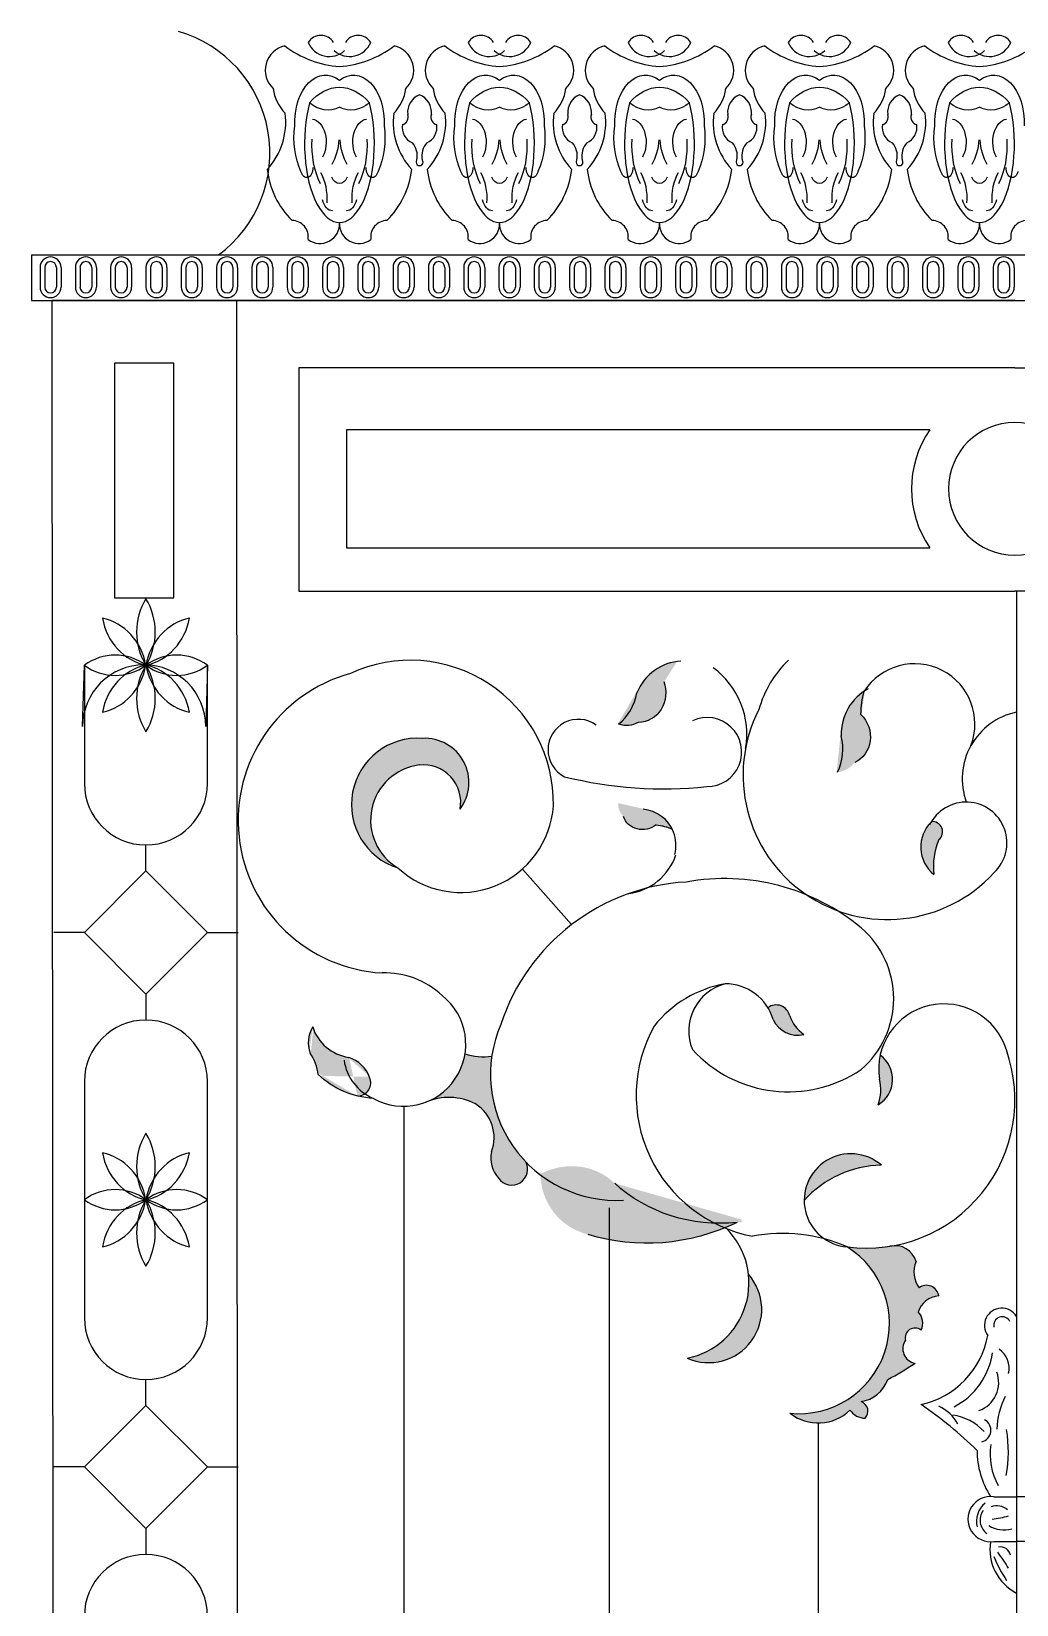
# Model space of a CAD drawing. Extents: x 12262 to 40734, y 30451 to 49613.
# Drawn here: x 15963 to 16341, y 33791 to 34394 of the extents above; entities that cross this region are included whole.
import ezdxf

# ---------------------------------------------------------------- set-up
doc = ezdxf.new("R2010")
doc.units = 0
doc.header["$LTSCALE"] = 0.85
doc.header["$MEASUREMENT"] = 0
doc.layers.get('0').update_dxf_attribs({"linetype": 'CONTINUOUS'})

# ---------------------------------------------------------------- blocks, each defined once
blk = doc.blocks.new('A$C3F570633')
h = blk.add_hatch(color=256)
edge = h.paths.add_edge_path()
edge.add_ellipse((219.18, 2300.04), major_axis=(3.94, -9.88), ratio=0.92634, start_angle=-37.75061, end_angle=6.87371)
edge.add_ellipse((223.41, 2302.64), major_axis=(4.48, -11.24), ratio=0.92634, start_angle=-19.37109, end_angle=88.2081)
edge.add_ellipse((262.53, 2290.93), major_axis=(12.43, -31.21), ratio=0.92634, start_angle=205.72959, end_angle=221.97048, ccw=False)
edge.add_ellipse((242.88, 2292.05), major_axis=(8.31, -20.85), ratio=0.92634, start_angle=167.96571, end_angle=222.95137)
edge.add_ellipse((204.25, 2306.81), major_axis=(7.78, -19.53), ratio=0.92634, start_angle=375.87348, end_angle=416.58752, ccw=False)
h = blk.add_hatch(color=256)
edge = h.paths.add_edge_path()
edge.add_ellipse((298.79, 2281.85), major_axis=(7.66, -7.38), ratio=0.92634, start_angle=-37.75061, end_angle=6.87371)
edge.add_ellipse((301.58, 2285.96), major_axis=(8.71, -8.39), ratio=0.92634, start_angle=-19.37109, end_angle=88.2081)
edge.add_ellipse((342.05, 2291.41), major_axis=(24.19, -23.32), ratio=0.92634, start_angle=205.72959, end_angle=221.97048, ccw=False)
edge.add_ellipse((323.68, 2284.33), major_axis=(16.16, -15.58), ratio=0.92634, start_angle=167.96571, end_angle=222.95137)
edge.add_ellipse((282.4, 2281.87), major_axis=(15.13, -14.59), ratio=0.92634, start_angle=375.87348, end_angle=416.58752, ccw=False)
for points in [[(140.2, 2274.4, -0.501542), (155.88, 2257.47, 0.634412), (141.47, 2284.61, 0.889055), (132.04, 2234.91, -0.714869)], [(339.51, 2245.81, 0.752033), (336.63, 2252.65, 0.444622), (337.56, 2232.35, -0.128168)], [(273.91, 2181.36, -0.065624), (275.99, 2176.76, 0.358937), (287.74, 2171.09, -0.162336), (282.3, 2178.21, 0.538744)], [(143.8, 2145.52, -0.212512), (161.82, 2144.4, -0.358479), (167.89, 2126.07, 0.240693), (170.65, 2115.92, 0.962034), (180.93, 2122.39, -0.230821), (168.05, 2162.79, -0.125173), (157.76, 2163.67, -0.256221)], [(317, 2163.15, 0.093146), (316.7, 2153.9, -0.144461), (316.24, 2144.1, 0.539707)], [(317.43, 2120.96, 0.642192), (287.85, 2107.43, -0.20785)], [(282.37, 2025.82, 0.372227), (305.41, 2026.99, 0.239922), (311.21, 2023.9, 0.550556), (309.66, 2030.27, 0.2823), (319.91, 2038.76, 0.022486), (330.34, 2044.94, -0.542457), (326.67, 2053.82, -0.709224), (332.66, 2057.68, 0.333691), (331.5, 2064.63, -0.301698), (339.43, 2070.81, 0.575464), (331.89, 2073.9, -0.26272), (330.73, 2083.94, 0.366095), (321.88, 2090.03, -0.077535), (304.33, 2089.6, -0.79377)], [(243, 2046.94, 0.802898), (266.48, 2079.09, -0.388891)]]:
    blk.add_hatch(color=256).paths.add_polyline_path(points)
h = blk.add_hatch(color=256)
edge = h.paths.add_edge_path()
edge.add_ellipse((223.73, 2259.98), major_axis=(-5.77, -4.71), ratio=0.92634, start_angle=-37.75061, end_angle=6.87371)
edge.add_ellipse((226.36, 2257.7), major_axis=(-6.56, -5.35), ratio=0.92634, start_angle=-19.37109, end_angle=88.2081)
edge.add_ellipse((226.78, 2229.12), major_axis=(-18.21, -14.87), ratio=0.92634, start_angle=205.72959, end_angle=221.97048, ccw=False)
edge.add_ellipse((223.39, 2242.47), major_axis=(-12.17, -9.94), ratio=0.92634, start_angle=167.96571, end_angle=222.95137)
edge.add_ellipse((225.1, 2271.37), major_axis=(-11.4, -9.31), ratio=0.92634, start_angle=375.87348, end_angle=416.58752, ccw=False)
h = blk.add_hatch(color=256)
edge = h.paths.add_edge_path()
edge.add_ellipse((109.87, 2151.49), major_axis=(10.93, -5.34), ratio=0.92634, start_angle=43.6598, end_angle=98.45713, ccw=False)
edge.add_ellipse((115.86, 2152.87), major_axis=(5.24, -2.56), ratio=0.92634, start_angle=303.07827, end_angle=406.39701, ccw=False)
edge.add_ellipse((122.58, 2176.16), major_axis=(28.33, -13.84), ratio=0.92634, start_angle=251.51812, end_angle=283.50856, ccw=False)
edge.add_ellipse((83.28, 2154.95), major_axis=(16.63, -8.12), ratio=0.92634, start_angle=30.11912, end_angle=58.47126)
edge.add_ellipse((110.44, 2167.23), major_axis=(11.65, -5.69), ratio=0.92634, start_angle=174.46621, end_angle=223.97094, ccw=False)
edge.add_ellipse((114.82, 2177.51), major_axis=(14.73, -7.2), ratio=0.92634, start_angle=221.20054, end_angle=288.43217)
h = blk.add_hatch(color=256)
edge = h.paths.add_edge_path()
edge.add_ellipse((260.43, 2163.84), major_axis=(44.81, 50.26), ratio=0.92634, start_angle=179.45066, end_angle=225.39779, ccw=False)
edge.add_ellipse((196.8, 2094.89), major_axis=(17.64, 19.78), ratio=0.92634, start_angle=-2.353, end_angle=67.31654)
edge.add_ellipse((212.83, 2120.06), major_axis=(18.13, 20.33), ratio=0.92634, start_angle=134.92955, end_angle=206.52284)
edge.add_ellipse((233.24, 2169.37), major_axis=(53.9, 60.45), ratio=0.92634, start_angle=202.61493, end_angle=245.70773)
for p, q in [((-8.52, 2469.98), (-8.52, 2452.47)), ((-8.52, 2469.98), (1515.86, 2469.98)), ((-8.52, 2469.98), (753.67, 2469.98)), ((-5.23, 2465.2), (-5.23, 2457.64)), ((-3.44, 2465.2), (-3.44, 2457.64)), ((1.05, 2465.2), (1.05, 2457.64)), ((2.83, 2465.2), (2.83, 2457.64)), ((8.31, 2465.2), (8.31, 2457.64)), ((10.1, 2465.2), (10.1, 2457.64)), ((14.59, 2465.2), (14.59, 2457.64)), ((16.37, 2465.2), (16.37, 2457.64)), ((21.85, 2465.2), (21.85, 2457.64)), ((23.64, 2465.2), (23.64, 2457.64)), ((28.13, 2465.2), (28.13, 2457.64)), ((29.91, 2465.2), (29.91, 2457.64)), ((35.39, 2465.2), (35.39, 2457.64)), ((37.18, 2465.2), (37.18, 2457.64)), ((41.67, 2465.2), (41.67, 2457.64)), ((43.45, 2465.2), (43.45, 2457.64)), ((48.93, 2465.2), (48.93, 2457.64)), ((50.71, 2465.2), (50.71, 2457.64)), ((55.21, 2465.2), (55.21, 2457.64)), ((56.99, 2465.2), (56.99, 2457.64)), ((62.47, 2465.2), (62.47, 2457.64)), ((64.25, 2465.2), (64.25, 2457.64)), ((68.75, 2465.2), (68.75, 2457.64)), ((70.53, 2465.2), (70.53, 2457.64)), ((76.01, 2465.2), (76.01, 2457.64)), ((77.79, 2465.2), (77.79, 2457.64)), ((82.29, 2465.2), (82.29, 2457.64)), ((84.07, 2465.2), (84.07, 2457.64)), ((89.55, 2465.2), (89.55, 2457.64)), ((91.33, 2465.2), (91.33, 2457.64)), ((95.83, 2465.2), (95.83, 2457.64)), ((97.61, 2465.2), (97.61, 2457.64)), ((103.09, 2465.2), (103.09, 2457.64)), ((104.87, 2465.2), (104.87, 2457.64)), ((109.37, 2465.2), (109.37, 2457.64)), ((111.15, 2465.2), (111.15, 2457.64)), ((116.63, 2465.2), (116.63, 2457.64)), ((118.41, 2465.2), (118.41, 2457.64)), ((122.91, 2465.2), (122.91, 2457.64)), ((124.69, 2465.2), (124.69, 2457.64)), ((130.17, 2465.2), (130.17, 2457.64)), ((131.95, 2465.2), (131.95, 2457.64)), ((136.45, 2465.2), (136.45, 2457.64)), ((138.23, 2465.2), (138.23, 2457.64)), ((143.71, 2465.2), (143.71, 2457.64)), ((145.49, 2465.2), (145.49, 2457.64)), ((149.98, 2465.2), (149.98, 2457.64)), ((151.77, 2465.2), (151.77, 2457.64)), ((157.25, 2465.2), (157.25, 2457.64)), ((159.03, 2465.2), (159.03, 2457.64)), ((163.52, 2465.2), (163.52, 2457.64)), ((165.31, 2465.2), (165.31, 2457.64)), ((170.79, 2465.2), (170.79, 2457.64)), ((172.57, 2465.2), (172.57, 2457.64)), ((177.06, 2465.2), (177.06, 2457.64)), ((178.85, 2465.2), (178.85, 2457.64)), ((184.33, 2465.2), (184.33, 2457.64)), ((186.11, 2465.2), (186.11, 2457.64)), ((190.6, 2465.2), (190.6, 2457.64)), ((192.38, 2465.2), (192.38, 2457.64)), ((197.87, 2465.2), (197.87, 2457.64)), ((199.65, 2465.2), (199.65, 2457.64)), ((204.14, 2465.2), (204.14, 2457.64)), ((205.92, 2465.2), (205.92, 2457.64)), ((211.41, 2465.2), (211.41, 2457.64)), ((213.19, 2465.2), (213.19, 2457.64)), ((217.68, 2465.2), (217.68, 2457.64)), ((219.46, 2465.2), (219.46, 2457.64)), ((224.95, 2465.2), (224.95, 2457.64)), ((226.73, 2465.2), (226.73, 2457.64)), ((231.22, 2465.2), (231.22, 2457.64)), ((233, 2465.2), (233, 2457.64)), ((238.49, 2465.2), (238.49, 2457.64)), ((240.27, 2465.2), (240.27, 2457.64)), ((244.76, 2465.2), (244.76, 2457.64)), ((246.54, 2465.2), (246.54, 2457.64)), ((252.03, 2465.2), (252.03, 2457.64)), ((253.81, 2465.2), (253.81, 2457.64)), ((258.3, 2465.2), (258.3, 2457.64)), ((260.08, 2465.2), (260.08, 2457.64)), ((265.57, 2465.2), (265.57, 2457.64)), ((267.35, 2465.2), (267.35, 2457.64)), ((271.84, 2465.2), (271.84, 2457.64)), ((273.62, 2465.2), (273.62, 2457.64)), ((279.11, 2465.2), (279.11, 2457.64)), ((280.89, 2465.2), (280.89, 2457.64)), ((285.38, 2465.2), (285.38, 2457.64)), ((287.16, 2465.2), (287.16, 2457.64)), ((292.65, 2465.2), (292.65, 2457.64)), ((294.43, 2465.2), (294.43, 2457.64)), ((298.92, 2465.2), (298.92, 2457.64)), ((300.7, 2465.2), (300.7, 2457.64)), ((306.19, 2465.2), (306.19, 2457.64)), ((307.97, 2465.2), (307.97, 2457.64)), ((312.46, 2465.2), (312.46, 2457.64)), ((314.24, 2465.2), (314.24, 2457.64)), ((319.73, 2465.2), (319.73, 2457.64)), ((321.51, 2465.2), (321.51, 2457.64)), ((326, 2465.2), (326, 2457.64)), ((327.78, 2465.2), (327.78, 2457.64)), ((333.27, 2465.2), (333.27, 2457.64)), ((335.05, 2465.2), (335.05, 2457.64)), ((339.54, 2465.2), (339.54, 2457.64)), ((341.32, 2465.2), (341.32, 2457.64)), ((346.81, 2465.2), (346.81, 2457.64)), ((348.59, 2465.2), (348.59, 2457.64)), ((353.08, 2465.2), (353.08, 2457.64)), ((354.86, 2465.2), (354.86, 2457.64)), ((360.35, 2465.2), (360.35, 2457.64)), ((362.13, 2465.2), (362.13, 2457.64)), ((366.62, 2465.2), (366.62, 2457.64)), ((368.4, 2465.2), (368.4, 2457.64)), ((-8.52, 2452.47), (753.67, 2452.47)), ((-0.67, 2452.47), (753.67, 2452.47)), ((-0.67, 2452.47), (0, 1356.78)), ((368.61, 2452.47), (-0.67, 2452.47)), ((70.09, 2452.47), (70.76, 1356.78)), ((368.61, 2452.47), (737.9, 2452.47)), ((46.14, 2428.52), (23.28, 2428.52)), ((23.28, 2428.52), (23.28, 2338.5)), ((46.14, 2338.5), (46.14, 2428.52)), ((368.61, 2426.7), (94.04, 2426.7)), ((94.04, 2426.7), (94.04, 2341.03)), ((368.61, 2426.7), (643.19, 2426.7)), ((336.05, 2402.9), (112.3, 2402.9)), ((112.3, 2402.9), (112.3, 2357.69)), ((112.3, 2357.69), (336.05, 2357.69)), ((94.04, 2341.03), (368.61, 2341.03)), ((643.19, 2341.03), (368.61, 2341.03)), ((369.29, 2341.03), (369.29, 1356.78)), ((23.28, 2338.5), (46.14, 2338.5)), ((11.1, 2289.19), (11.77, 2312.64)), ((11.77, 2312.64), (11.77, 2267.34)), ((58.99, 2312.64), (58.32, 2289.19)), ((58.99, 2267.34), (58.99, 2312.64)), ((35.38, 2233.77), (35.38, 2243.73)), ((11.77, 2210.17), (35.38, 2233.77)), ((35.38, 2233.77), (58.99, 2210.17)), ((198.63, 2213.18), (179.75, 2234.47)), ((11.77, 2210.17), (0, 2210.17)), ((35.38, 2186.56), (11.77, 2210.17)), ((58.99, 2210.17), (35.38, 2186.56)), ((58.99, 2210.17), (70.76, 2210.17)), ((35.38, 2186.56), (35.38, 2176.6)), ((11.77, 2152.99), (11.77, 2107.69)), ((58.99, 2107.69), (58.99, 2152.99)), ((134.24, 2143.52), (134.24, 1422.48)), ((11.77, 2107.69), (11.77, 2062.38)), ((58.99, 2062.38), (58.99, 2107.69)), ((213.03, 2104.55), (213.03, 1536.58)), ((35.38, 2028.82), (35.38, 2038.77)), ((35.38, 2028.82), (35.38, 2038.77)), ((11.77, 2005.21), (35.38, 2028.82)), ((35.38, 2028.82), (58.99, 2005.21)), ((293.22, 2022.1), (293.22, 1579.16)), ((11.77, 2005.21), (0, 2005.21)), ((35.38, 1981.6), (11.77, 2005.21)), ((58.99, 2005.21), (35.38, 1981.6)), ((58.99, 2005.21), (70.76, 2005.21)), ((360.52, 1993.77), (369.29, 1993.77)), ((378.05, 1993.77), (369.29, 1993.77)), ((35.38, 1981.6), (35.38, 1971.65)), ((360.52, 1976.64), (369.29, 1976.64)), ((378.05, 1976.64), (369.29, 1976.64))]:
    blk.add_line(p, q)
for centre, radius, start, end in [((34.42, 2509.06), 48.51, 306.32499, 73.95859), ((102.47, 2548.47), 5.7, 31.90098, 148.09902), ((116.76, 2548.47), 5.7, 31.90098, 148.09902), ((163.84, 2548.47), 5.7, 31.90098, 148.09902), ((178.13, 2548.47), 5.7, 31.90098, 148.09902), ((225.2, 2548.47), 5.7, 31.90098, 148.09902), ((239.49, 2548.47), 5.7, 31.90098, 148.09902), ((286.57, 2548.47), 5.7, 31.90098, 148.09902), ((300.85, 2548.47), 5.7, 31.90098, 148.09902), ((347.93, 2548.47), 5.7, 31.90098, 148.09902), ((362.22, 2548.47), 5.7, 31.90098, 148.09902), ((90.8, 2540.79), 9.64, 102.97803, 226.49403), ((112.21, 2580.87), 38.7, 232.4677, 266.15791), ((105.73, 2554.84), 8.77, 202.46916, 312.00275), ((113.5, 2554.84), 8.77, 227.99725, 337.53084), ((107.03, 2580.87), 38.7, 273.84209, 307.5323), ((128.43, 2540.79), 9.64, 313.50597, 77.02197), ((152.17, 2540.79), 9.64, 102.97803, 226.49403), ((173.58, 2580.87), 38.7, 232.4677, 266.15791), ((167.1, 2554.84), 8.77, 202.46916, 312.00275), ((174.87, 2554.84), 8.77, 227.99725, 337.53084), ((168.39, 2580.87), 38.7, 273.84209, 307.5323), ((189.8, 2540.79), 9.64, 313.50597, 77.02197), ((213.53, 2540.79), 9.64, 102.97803, 226.49403), ((234.94, 2580.87), 38.7, 232.4677, 266.15791), ((228.46, 2554.84), 8.77, 202.46916, 312.00275), ((236.23, 2554.84), 8.77, 227.99725, 337.53084), ((229.75, 2580.87), 38.7, 273.84209, 307.5323), ((251.16, 2540.79), 9.64, 313.50597, 77.02197), ((274.89, 2540.79), 9.64, 102.97803, 226.49403), ((296.3, 2580.87), 38.7, 232.4677, 266.15791), ((289.83, 2554.84), 8.77, 202.46916, 312.00275), ((297.59, 2554.84), 8.77, 227.99725, 337.53084), ((291.12, 2580.87), 38.7, 273.84209, 307.5323), ((312.53, 2540.79), 9.64, 313.50597, 77.02197), ((336.26, 2540.79), 9.64, 102.97803, 226.49403), ((357.67, 2580.87), 38.7, 232.4677, 266.15791), ((351.19, 2554.84), 8.77, 202.46916, 312.00275), ((358.96, 2554.84), 8.77, 227.99725, 337.53084), ((352.48, 2580.87), 38.7, 273.84209, 307.5323), ((100.23, 2535.79), 16.19, 187.06632, 225.19005), ((119, 2535.79), 16.19, 314.80995, 352.93368), ((161.6, 2535.79), 16.19, 187.06632, 225.19005), ((180.37, 2535.79), 16.19, 314.80995, 352.93368), ((222.96, 2535.79), 16.19, 187.06632, 225.19005), ((241.73, 2535.79), 16.19, 314.80995, 352.93368), ((284.33, 2535.79), 16.19, 187.06632, 225.19005), ((303.1, 2535.79), 16.19, 314.80995, 352.93368), ((345.69, 2535.79), 16.19, 187.06632, 225.19005), ((143.08, 2524.62), 7.33, 112.12172, 186.07748), ((137.56, 2524.62), 7.33, 353.92252, 67.87828), ((204.45, 2524.62), 7.33, 112.12172, 186.07748), ((198.92, 2524.62), 7.33, 353.92252, 67.87828), ((265.81, 2524.62), 7.33, 112.12172, 186.07748), ((260.29, 2524.62), 7.33, 353.92252, 67.87828), ((327.17, 2524.62), 7.33, 112.12172, 186.07748), ((321.65, 2524.62), 7.33, 353.92252, 67.87828), ((61.79, 2521.04), 27.23, 317.70827, 6.88928), ((157.45, 2521.04), 27.23, 173.11072, 222.29173), ((132.96, 2522.85), 3, 284.97746, 19.38913), ((123.15, 2521.04), 27.23, 317.70827, 6.88928), ((147.68, 2522.85), 3, 160.61087, 255.02254), ((218.81, 2521.04), 27.23, 173.11072, 222.29173), ((194.32, 2522.85), 3, 284.97746, 19.38913), ((184.52, 2521.04), 27.23, 317.70827, 6.88928), ((209.04, 2522.85), 3, 160.61087, 255.02254), ((280.18, 2521.04), 27.23, 173.11072, 222.29173), ((255.69, 2522.85), 3, 284.97746, 19.38913), ((245.88, 2521.04), 27.23, 317.70827, 6.88928), ((270.41, 2522.85), 3, 160.61087, 255.02254), ((341.54, 2521.04), 27.23, 173.11072, 222.29173), ((317.05, 2522.85), 3, 284.97746, 19.38913), ((307.24, 2521.04), 27.23, 317.70827, 6.88928), ((331.77, 2522.85), 3, 160.61087, 255.02254), ((140.06, 2518.92), 6.41, 170.70041, 247.03968), ((140.58, 2518.92), 6.41, 292.96032, 9.29959), ((201.42, 2518.92), 6.41, 170.70041, 247.03968), ((201.95, 2518.92), 6.41, 292.96032, 9.29959), ((262.79, 2518.92), 6.41, 170.70041, 247.03968), ((263.31, 2518.92), 6.41, 292.96032, 9.29959), ((324.15, 2518.92), 6.41, 170.70041, 247.03968), ((324.67, 2518.92), 6.41, 292.96032, 9.29959), ((131.34, 2507.82), 8.11, 350.19861, 39.91327), ((149.3, 2507.82), 8.11, 140.08673, 189.80139), ((192.71, 2507.82), 8.11, 350.19861, 39.91327), ((210.66, 2507.82), 8.11, 140.08673, 189.80139), ((254.07, 2507.82), 8.11, 350.19861, 39.91327), ((272.03, 2507.82), 8.11, 140.08673, 189.80139), ((315.43, 2507.82), 8.11, 350.19861, 39.91327), ((333.39, 2507.82), 8.11, 140.08673, 189.80139), ((140.32, 2505.55), 1.33, 138.15254, 41.84746), ((201.68, 2505.55), 1.33, 138.15254, 41.84746), ((263.05, 2505.55), 1.33, 138.15254, 41.84746), ((324.41, 2505.55), 1.33, 138.15254, 41.84746), ((114.53, 2506.48), 32.82, 186.58569, 225.25479), ((104.7, 2506.48), 32.82, 314.74521, 353.41431), ((175.9, 2506.48), 32.82, 186.58569, 225.25479), ((166.07, 2506.48), 32.82, 314.74521, 353.41431), ((237.26, 2506.48), 32.82, 186.58569, 225.25479), ((227.43, 2506.48), 32.82, 314.74521, 353.41431), ((298.63, 2506.48), 32.82, 186.58569, 225.25479), ((288.8, 2506.48), 32.82, 314.74521, 353.41431), ((359.99, 2506.48), 32.82, 186.58569, 225.25479), ((91.4, 2476.92), 6.26, 350.76864, 89.73852), ((102.13, 2481.88), 7.51, 232.67562, 4.01337), ((117.11, 2481.88), 7.51, 175.98663, 307.32438), ((127.83, 2476.92), 6.26, 90.26148, 189.23136), ((152.77, 2476.92), 6.26, 350.76864, 89.73852), ((163.49, 2481.88), 7.51, 232.67562, 4.01337), ((178.47, 2481.88), 7.51, 175.98663, 307.32438), ((189.2, 2476.92), 6.26, 90.26148, 189.23136), ((214.13, 2476.92), 6.26, 350.76864, 89.73852), ((224.86, 2481.88), 7.51, 232.67562, 4.01337), ((239.84, 2481.88), 7.51, 175.98663, 307.32438), ((250.56, 2476.92), 6.26, 90.26148, 189.23136), ((275.5, 2476.92), 6.26, 350.76864, 89.73852), ((286.22, 2481.88), 7.51, 232.67562, 4.01337), ((301.2, 2481.88), 7.51, 175.98663, 307.32438), ((311.93, 2476.92), 6.26, 90.26148, 189.23136), ((336.86, 2476.92), 6.26, 350.76864, 89.73852), ((347.59, 2481.88), 7.51, 232.67562, 4.01337), ((362.56, 2481.88), 7.51, 175.98663, 307.32438), ((373.29, 2476.92), 6.26, 90.26148, 189.23136), ((-1.2, 2465.2), 4.03, 0, 180), ((-1.2, 2465.2), 2.25, 0, 180), ((12.34, 2465.2), 4.03, 0, 180), ((12.34, 2465.2), 2.25, 0, 180), ((25.88, 2465.2), 4.03, 0, 180), ((25.88, 2465.2), 2.25, 0, 180), ((39.42, 2465.2), 4.03, 0, 180), ((39.42, 2465.2), 2.25, 0, 180), ((52.96, 2465.2), 4.03, 0, 180), ((52.96, 2465.2), 2.25, 0, 180), ((66.5, 2465.2), 4.03, 0, 180), ((66.5, 2465.2), 2.25, 0, 180), ((80.04, 2465.2), 4.03, 0, 180), ((80.04, 2465.2), 2.25, 0, 180), ((93.58, 2465.2), 4.03, 0, 180), ((93.58, 2465.2), 2.25, 0, 180), ((107.12, 2465.2), 4.03, 0, 180), ((107.12, 2465.2), 2.25, 0, 180), ((120.66, 2465.2), 4.03, 0, 180), ((120.66, 2465.2), 2.25, 0, 180), ((134.2, 2465.2), 4.03, 0, 180), ((134.2, 2465.2), 2.25, 0, 180), ((147.74, 2465.2), 4.03, 0, 180), ((147.74, 2465.2), 2.25, 0, 180), ((161.28, 2465.2), 4.03, 0, 180), ((161.28, 2465.2), 2.25, 0, 180), ((174.82, 2465.2), 4.03, 0, 180), ((174.82, 2465.2), 2.25, 0, 180), ((188.36, 2465.2), 4.03, 0, 180), ((188.36, 2465.2), 2.25, 0, 180), ((201.9, 2465.2), 4.03, 0, 180), ((201.9, 2465.2), 2.25, 0, 180), ((215.44, 2465.2), 4.03, 0, 180), ((215.44, 2465.2), 2.25, 0, 180), ((228.98, 2465.2), 4.03, 0, 180), ((228.98, 2465.2), 2.25, 0, 180), ((242.52, 2465.2), 4.03, 0, 180), ((242.52, 2465.2), 2.25, 0, 180), ((256.06, 2465.2), 4.03, 0, 180), ((256.06, 2465.2), 2.25, 0, 180), ((269.6, 2465.2), 4.03, 0, 180), ((269.6, 2465.2), 2.25, 0, 180), ((283.14, 2465.2), 4.03, 0, 180), ((283.14, 2465.2), 2.25, 0, 180), ((296.68, 2465.2), 4.03, 0, 180), ((296.68, 2465.2), 2.25, 0, 180), ((310.21, 2465.2), 4.03, 0, 180), ((310.21, 2465.2), 2.25, 0, 180), ((323.75, 2465.2), 4.03, 0, 180), ((323.75, 2465.2), 2.25, 0, 180), ((337.29, 2465.2), 4.03, 0, 180), ((337.29, 2465.2), 2.25, 0, 180), ((350.83, 2465.2), 4.03, 0, 180), ((350.83, 2465.2), 2.25, 0, 180), ((364.37, 2465.2), 4.03, 0, 180), ((364.37, 2465.2), 2.25, 0, 180), ((-1.2, 2457.64), 4.03, 180, 0), ((-1.2, 2457.64), 2.25, 180, 0), ((12.34, 2457.64), 4.03, 180, 0), ((12.34, 2457.64), 2.25, 180, 0), ((25.88, 2457.64), 4.03, 180, 0), ((25.88, 2457.64), 2.25, 180, 0), ((39.42, 2457.64), 4.03, 180, 0), ((39.42, 2457.64), 2.25, 180, 0), ((52.96, 2457.64), 4.03, 180, 0), ((52.96, 2457.64), 2.25, 180, 0), ((66.5, 2457.64), 4.03, 180, 0), ((66.5, 2457.64), 2.25, 180, 0), ((80.04, 2457.64), 4.03, 180, 0), ((80.04, 2457.64), 2.25, 180, 0), ((93.58, 2457.64), 4.03, 180, 0), ((93.58, 2457.64), 2.25, 180, 0), ((107.12, 2457.64), 4.03, 180, 0), ((107.12, 2457.64), 2.25, 180, 0), ((120.66, 2457.64), 4.03, 180, 0), ((120.66, 2457.64), 2.25, 180, 0), ((134.2, 2457.64), 4.03, 180, 0), ((134.2, 2457.64), 2.25, 180, 0), ((147.74, 2457.64), 4.03, 180, 0), ((147.74, 2457.64), 2.25, 180, 0), ((161.28, 2457.64), 4.03, 180, 0), ((161.28, 2457.64), 2.25, 180, 0), ((174.82, 2457.64), 4.03, 180, 0), ((174.82, 2457.64), 2.25, 180, 0), ((188.36, 2457.64), 4.03, 180, 0), ((188.36, 2457.64), 2.25, 180, 0), ((201.9, 2457.64), 4.03, 180, 0), ((201.9, 2457.64), 2.25, 180, 0), ((215.44, 2457.64), 4.03, 180, 0), ((215.44, 2457.64), 2.25, 180, 0), ((228.98, 2457.64), 4.03, 180, 0), ((228.98, 2457.64), 2.25, 180, 0), ((242.52, 2457.64), 4.03, 180, 0), ((242.52, 2457.64), 2.25, 180, 0), ((256.06, 2457.64), 4.03, 180, 0), ((256.06, 2457.64), 2.25, 180, 0), ((269.6, 2457.64), 4.03, 180, 0), ((269.6, 2457.64), 2.25, 180, 0), ((283.14, 2457.64), 4.03, 180, 0), ((283.14, 2457.64), 2.25, 180, 0), ((296.68, 2457.64), 4.03, 180, 0), ((296.68, 2457.64), 2.25, 180, 0), ((310.21, 2457.64), 4.03, 180, 0), ((310.21, 2457.64), 2.25, 180, 0), ((323.75, 2457.64), 4.03, 180, 0), ((323.75, 2457.64), 2.25, 180, 0), ((337.29, 2457.64), 4.03, 180, 0), ((337.29, 2457.64), 2.25, 180, 0), ((350.83, 2457.64), 4.03, 180, 0), ((350.83, 2457.64), 2.25, 180, 0), ((364.37, 2457.64), 4.03, 180, 0), ((364.37, 2457.64), 2.25, 180, 0), ((368.61, 2380.3), 39.64, 145.22979, 214.77021), ((368.61, 2380.3), 25.41, 90, 270), ((368.61, 2380.3), 25.41, 270, 90), ((34.71, 2289.19), 23.61, 0, 180), ((136.84, 2259.73), 54.82, 358.95131, 114.7975), ((311.05, 2284.1), 42.22, 133.86013, 164.15899), ((330.25, 2290.14), 23.07, 338.85068, 147.05765), ((129.28, 2253.06), 58.51, 105.2915, 266.81748), ((250.64, 2279.35), 13.25, 269.53077, 114.90708), ((319.78, 2270.5), 55.38, 153.01513, 317.56409), ((374.57, 2269.05), 26.13, 101.65794, 199.85845), ((201.23, 2280.28), 11.64, 53.86775, 242.90041), ((139.68, 2259.2), 25.47, 85.98053, 252.53598), ((142.29, 2267.65), 16.98, 323.19212, 92.75833), ((142.87, 2253.26), 21.31, 97.20875, 239.44792), ((141.73, 2260.08), 14.39, 349.55619, 96.0989), ((233.98, 2421.95), 156.73, 255.94637, 276.05898), ((35.38, 2267.34), 23.61, 180, 0), ((156.14, 2261.09), 35.58, 227.37075, 356.18967), ((349.99, 2244.55), 15.62, 313.03907, 154.1688), ((346.25, 2242.92), 13.69, 134.67707, 230.56101), ((337.08, 2248.81), 3.86, 308.94302, 96.72045), ((364.36, 2235.34), 26.97, 157.1492, 186.36378), ((247.11, 2150.02), 79.62, 93.26616, 161.75661), ((257.26, 2148.6), 82.24, 50.39277, 100.28995), ((286.41, 2184.79), 35.77, 310.59957, 49.40043), ((127.05, 2162.49), 32.17, 47.02027, 91.81717), ((265.33, 2146.34), 44.83, 100.04739, 141.44203), ((262.2, 2172.43), 18.65, 104.57618, 202.51908), ((257.51, 2171.18), 19.31, 16.80922, 90), ((134.24, 2167.33), 23.81, 240.82398, 51.73927), ((277.07, 2177.02), 5.36, 12.77723, 126.03048), ((295.7, 2182.8), 14.16, 198.92388, 235.8069), ((341.45, 2157.73), 25.05, 17.18138, 188.79315), ((35.38, 2152.99), 23.61, 0, 180), ((215.91, 2155.79), 48.38, 156.67525, 273.18747), ((278.39, 2147.68), 54.98, 151.0611, 259.17825), ((285.31, 2181.05), 10.26, 204.72532, 283.70499), ((129.94, 2163.84), 18.78, 188.25104, 247.10117), ((164.64, 2183.44), 20.93, 250.83079, 279.36999), ((281.76, 2198.91), 49.83, 222.42567, 304.09041), ((311.72, 2146.06), 56.95, 262.54384, 19.56402), ((310.36, 2153.87), 11.4, 301.01097, 54.43515), ((299.86, 2149.78), 17.34, 340.88023, 13.76078), ((151.55, 2124.72), 22.2, 62.44539, 113.79436), ((153.71, 2131.54), 15.2, 338.88576, 57.77251), ((179.2, 2123.7), 11.55, 168.15286, 222.28605), ((305.74, 2107.43), 17.89, 49.16699, 265.49278), ((175.66, 2119.35), 6.07, 214.38218, 29.948), ((318.21, 2080.15), 40.82, 91.10002, 138.06697), ((237.2, 2075.83), 29.47, 281.34748, 44.7308), ((279.56, 2032.65), 62.1, 66.49261, 100.66364), ((285.92, 2060.27), 34.63, 264.11486, 57.88087), ((322.7, 2081.75), 8.32, 15.25257, 103.70291), ((340.2, 2079.95), 10.28, 157.14907, 216.02954), ((251.18, 2065.61), 20.39, 246.32691, 41.3706), ((340.12, 2061.75), 9.08, 94.36473, 161.51857), ((334.76, 2070.17), 4.71, 7.87743, 127.55299), ((327.45, 2060.39), 5.87, 332.56362, 46.37726), ((363.61, 2059.46), 6.65, 31.38031, 215.86795), ((35.38, 2062.38), 23.61, 180, 0), ((330.34, 2054.7), 3.78, 52.11013, 193.49084), ((363.79, 2059.58), 3.25, 25.13929, 193.7185), ((331.4, 2050.58), 5.73, 145.50931, 259.42103), ((325.67, 2061.49), 33.08, 282.19883, 349.684), ((256.47, 2157.82), 134.9, 298.04755, 303.20017), ((332.3, 2053.2), 28.12, 297.70242, 351.28317), ((357.64, 2043.11), 8.8, 346.44093, 55.65653), ((351.12, 2037.56), 11.33, 289.41371, 20.8321), ((307.86, 2042.87), 12.72, 278.13979, 341.19736), ((293.22, 2039.74), 17.64, 232.0556, 313.72209), ((311.34, 2031.14), 7.24, 214.97005, 268.936), ((308.42, 2026.6), 3.88, 315.97042, 71.31143), ((242.41, 1896.99), 160.05, 45.72025, 55.67111), ((333.36, 2014.54), 15.22, 27.95072, 66.43195), ((392.75, 2018.4), 31.08, 153.52661, 177.61438), ((342.04, 2005.08), 20.19, 42.79698, 82.06713), ((354.93, 2019.27), 4.54, 283.16639, 62.27667), ((315.13, 2011.24), 51.02, 349.49294, 9.33751), ((387.15, 2011.57), 33.01, 180, 212.46318), ((384.07, 2010.25), 24.95, 171.88307, 208.97035), ((359.3, 1985.2), 8.65, 81.91518, 278.08482), ((363.07, 1984.31), 9.15, 129.75089, 193.35943), ((361.61, 1984.8), 6.3, 144.25823, 234.29768), ((361.72, 1983.7), 6.58, 51.3114, 109.24382), ((358.35, 2009.37), 24.17, 273.68641, 288.92065), ((364.49, 1992.17), 11.09, 238.26236, 285.48874), ((377.79, 1973.56), 18.72, 170.81798, 243.00293), ((363.14, 1970.71), 3.84, 10.81458, 100.78338), ((35.38, 1948.04), 23.61, 0, 180), ((405.23, 1988.66), 48.02, 201.72134, 214.10204), ((320.29, 1939.78), 53.07, 30.1134, 38.07305)]:
    blk.add_arc(centre, radius, start, end)
at = {"extrusion": (0, 0, -1)}
for centre, major_axis, ratio, start_param, end_param in [((104.25, 2520.67), (0, 18.28), 0.645366, 4.646244, 6.755447), ((114.99, 2520.67), (0, 18.28), 0.645366, -0.472261, 1.636941), ((165.62, 2520.67), (0, 18.28), 0.645366, 4.646244, 6.755447), ((176.35, 2520.67), (0, 18.28), 0.645366, -0.472261, 1.636941), ((226.98, 2520.67), (0, 18.28), 0.645366, 4.646244, 6.755447), ((237.71, 2520.67), (0, 18.28), 0.645366, -0.472261, 1.636941), ((288.34, 2520.67), (0, 18.28), 0.645366, 4.646244, 6.755447), ((299.08, 2520.67), (0, 18.28), 0.645366, -0.472261, 1.636941), ((349.71, 2520.67), (0, 18.28), 0.645366, 4.646244, 6.755447), ((360.44, 2520.67), (0, 18.28), 0.645366, -0.472261, 1.636941), ((109.62, 2504.52), (0, 29.74), 0.645366, -0.641892, 0.641892), ((170.98, 2504.52), (0, 29.74), 0.645366, -0.641892, 0.641892), ((232.35, 2504.52), (0, 29.74), 0.645366, -0.641892, 0.641892), ((293.71, 2504.52), (0, 29.74), 0.645366, -0.641892, 0.641892), ((355.08, 2504.52), (0, 29.74), 0.645366, -0.641892, 0.641892), ((105.15, 2548.2), (0, 22.64), 0.645366, 2.831102, 3.643315), ((114.08, 2548.2), (0, 22.64), 0.645366, 2.63987, 3.452083), ((166.52, 2548.2), (0, 22.64), 0.645366, 2.831102, 3.643315), ((175.45, 2548.2), (0, 22.64), 0.645366, 2.63987, 3.452083), ((227.88, 2548.2), (0, 22.64), 0.645366, 2.831102, 3.643315), ((236.81, 2548.2), (0, 22.64), 0.645366, 2.63987, 3.452083), ((289.25, 2548.2), (0, 22.64), 0.645366, 2.831102, 3.643315), ((298.18, 2548.2), (0, 22.64), 0.645366, 2.63987, 3.452083), ((350.61, 2548.2), (0, 22.64), 0.645366, 2.831102, 3.643315), ((359.54, 2548.2), (0, 22.64), 0.645366, 2.63987, 3.452083), ((98.83, 2513.29), (0, 8.77), 0.645366, 0.069598, 2.294907), ((120.41, 2513.29), (0, 8.77), 0.645366, 3.988278, 6.213587), ((160.19, 2513.29), (0, 8.77), 0.645366, 0.069598, 2.294907), ((181.77, 2513.29), (0, 8.77), 0.645366, 3.988278, 6.213587), ((221.55, 2513.29), (0, 8.77), 0.645366, 0.069598, 2.294907), ((243.14, 2513.29), (0, 8.77), 0.645366, 3.988278, 6.213587), ((282.92, 2513.29), (0, 8.77), 0.645366, 0.069598, 2.294907), ((304.5, 2513.29), (0, 8.77), 0.645366, 3.988278, 6.213587), ((344.28, 2513.29), (0, 8.77), 0.645366, 0.069598, 2.294907), ((365.87, 2513.29), (0, 8.77), 0.645366, 3.988278, 6.213587), ((106.35, 2514.88), (0, 21.97), 0.645366, 4.087796, 4.922564), ((112.89, 2514.88), (0, 21.97), 0.645366, 1.360621, 2.195389), ((167.71, 2514.88), (0, 21.97), 0.645366, 4.087796, 4.922564), ((174.25, 2514.88), (0, 21.97), 0.645366, 1.360621, 2.195389), ((229.07, 2514.88), (0, 21.97), 0.645366, 4.087796, 4.922564), ((235.62, 2514.88), (0, 21.97), 0.645366, 1.360621, 2.195389), ((290.44, 2514.88), (0, 21.97), 0.645366, 4.087796, 4.922564), ((296.98, 2514.88), (0, 21.97), 0.645366, 1.360621, 2.195389), ((351.8, 2514.88), (0, 21.97), 0.645366, 4.087796, 4.922564), ((114.53, 2511.99), (0, 23.96), 0.645366, 4.048401, 4.814358), ((99.27, 2515.63), (0, 15.78), 0.645366, 1.668269, 2.334157), ((119.97, 2515.63), (0, 15.78), 0.645366, 3.949028, 4.614916), ((104.71, 2511.99), (0, 23.96), 0.645366, 1.468828, 2.234784), ((175.89, 2511.99), (0, 23.96), 0.645366, 4.048401, 4.814358), ((160.63, 2515.63), (0, 15.78), 0.645366, 1.668269, 2.334157), ((181.33, 2515.63), (0, 15.78), 0.645366, 3.949028, 4.614916), ((166.07, 2511.99), (0, 23.96), 0.645366, 1.468828, 2.234784), ((237.26, 2511.99), (0, 23.96), 0.645366, 4.048401, 4.814358), ((222, 2515.63), (0, 15.78), 0.645366, 1.668269, 2.334157), ((242.7, 2515.63), (0, 15.78), 0.645366, 3.949028, 4.614916), ((227.43, 2511.99), (0, 23.96), 0.645366, 1.468828, 2.234784), ((298.62, 2511.99), (0, 23.96), 0.645366, 4.048401, 4.814358), ((283.36, 2515.63), (0, 15.78), 0.645366, 1.668269, 2.334157), ((304.06, 2515.63), (0, 15.78), 0.645366, 3.949028, 4.614916), ((288.8, 2511.99), (0, 23.96), 0.645366, 1.468828, 2.234784), ((359.99, 2511.99), (0, 23.96), 0.645366, 4.048401, 4.814358), ((344.73, 2515.63), (0, 15.78), 0.645366, 1.668269, 2.334157), ((365.43, 2515.63), (0, 15.78), 0.645366, 3.949028, 4.614916), ((350.16, 2511.99), (0, 23.96), 0.645366, 1.468828, 2.234784), ((97.05, 2503.25), (0, 3.63), 0.645366, 1.503228, 4.369417), ((122.19, 2503.25), (0, 3.63), 0.645366, 1.913768, 4.779957), ((158.41, 2503.25), (0, 3.63), 0.645366, 1.503228, 4.369417), ((183.55, 2503.25), (0, 3.63), 0.645366, 1.913768, 4.779957), ((219.78, 2503.25), (0, 3.63), 0.645366, 1.503228, 4.369417), ((244.92, 2503.25), (0, 3.63), 0.645366, 1.913768, 4.779957), ((281.14, 2503.25), (0, 3.63), 0.645366, 1.503228, 4.369417), ((306.28, 2503.25), (0, 3.63), 0.645366, 1.913768, 4.779957), ((342.51, 2503.25), (0, 3.63), 0.645366, 1.503228, 4.369417), ((367.65, 2503.25), (0, 3.63), 0.645366, 1.913768, 4.779957), ((94.91, 2491.63), (0, 15.27), 0.645366, 0.856354, 1.681252), ((109.62, 2502.97), (0, 5.64), 0.645366, 2.177022, 4.106163), ((124.33, 2491.63), (0, 15.27), 0.645366, 4.601933, 5.426831), ((156.27, 2491.63), (0, 15.27), 0.645366, 0.856354, 1.681252), ((170.98, 2502.97), (0, 5.64), 0.645366, 2.177022, 4.106163), ((185.69, 2491.63), (0, 15.27), 0.645366, 4.601933, 5.426831), ((217.64, 2491.63), (0, 15.27), 0.645366, 0.856354, 1.681252), ((232.35, 2502.97), (0, 5.64), 0.645366, 2.177022, 4.106163), ((247.06, 2491.63), (0, 15.27), 0.645366, 4.601933, 5.426831), ((279, 2491.63), (0, 15.27), 0.645366, 0.856354, 1.681252), ((293.71, 2502.97), (0, 5.64), 0.645366, 2.177022, 4.106163), ((308.42, 2491.63), (0, 15.27), 0.645366, 4.601933, 5.426831), ((340.36, 2491.63), (0, 15.27), 0.645366, 0.856354, 1.681252), ((355.08, 2502.97), (0, 5.64), 0.645366, 2.177022, 4.106163), ((369.79, 2491.63), (0, 15.27), 0.645366, 4.601933, 5.426831), ((107.08, 2493.34), (0, 6.5), 0.645366, 3.182726, 4.368603), ((112.15, 2493.34), (0, 6.5), 0.645366, 1.914583, 3.100459), ((168.45, 2493.34), (0, 6.5), 0.645366, 3.182726, 4.368603), ((173.52, 2493.34), (0, 6.5), 0.645366, 1.914583, 3.100459), ((229.81, 2493.34), (0, 6.5), 0.645366, 3.182726, 4.368603), ((234.88, 2493.34), (0, 6.5), 0.645366, 1.914583, 3.100459), ((291.18, 2493.34), (0, 6.5), 0.645366, 3.182726, 4.368603), ((296.25, 2493.34), (0, 6.5), 0.645366, 1.914583, 3.100459), ((352.54, 2493.34), (0, 6.5), 0.645366, 3.182726, 4.368603), ((357.61, 2493.34), (0, 6.5), 0.645366, 1.914583, 3.100459), ((223.41, 2302.64), (-4.48, 11.24), 0.92634, 1.602071, 3.479682), ((342.05, 2291.41), (-24.19, 23.32), 0.92634, -0.732523, -0.449066), ((301.58, 2285.96), (-8.71, 8.39), 0.92634, 1.602071, 3.479682), ((219.18, 2300.04), (-3.94, 9.88), 0.92634, 3.021624, 3.800465), ((226.36, 2257.7), (6.56, 5.35), 0.92634, 1.602071, 3.479682), ((226.78, 2229.12), (18.21, 14.87), 0.92634, -0.732523, -0.449066), ((122.58, 2176.16), (-28.33, 13.84), 0.92634, 4.285891, 5.034959), ((260.43, 2163.84), (44.81, 50.26), 0.92634, 2.349252, 3.15118), ((233.24, 2169.37), (53.9, 60.45), 0.92634, 1.994776, 2.746888)]:
    blk.add_ellipse(centre, major_axis=major_axis, ratio=ratio, start_param=start_param, end_param=end_param, dxfattribs=at)
for centre, major_axis, ratio, start_param, end_param in [((109.62, 2512.75), (0, 30.34), 0.441702, 1.030673, 5.252513), ((170.98, 2512.75), (0, 30.34), 0.441702, 1.030673, 5.252513), ((232.35, 2512.75), (0, 30.34), 0.441702, 1.030673, 5.252513), ((293.71, 2512.75), (0, 30.34), 0.441702, 1.030673, 5.252513), ((355.08, 2512.75), (0, 30.34), 0.441702, 1.030673, 5.252513), ((52.99, 2325.39), (0, 22.89), 0.92634, 0.98032, 2.161272), ((17.77, 2325.39), (0, 22.89), 0.92634, 4.121913, 5.302865), ((39.49, 2335.1), (0, 22.89), 0.92634, 1.765718, 2.946671), ((14.58, 2308.21), (0, 22.89), 0.92634, -1.375874, -0.194922), ((31.28, 2335.1), (0, 22.89), 0.92634, 3.336515, 4.517467), ((56.18, 2308.21), (0, 22.89), 0.92634, 0.194922, 1.375874), ((23.58, 2293.63), (0, 22.89), 0.92634, -0.590476, 0.590476), ((47.18, 2293.63), (0, 22.89), 0.92634, -0.590476, 0.590476), ((23.58, 2331.65), (0, 22.89), 0.92634, 2.551117, 3.732069), ((14.58, 2317.08), (0, 22.89), 0.92634, 3.336515, 4.517467), ((39.49, 2290.19), (0, 22.89), 0.92634, 0.194922, 1.375874), ((52.99, 2299.9), (0, 22.89), 0.92634, 0.98032, 2.161272), ((47.18, 2331.65), (0, 22.89), 0.92634, 2.551117, 3.732069), ((17.77, 2299.9), (0, 22.89), 0.92634, 4.121913, 5.302865), ((56.18, 2317.08), (0, 22.89), 0.92634, 1.765718, 2.946671), ((31.28, 2290.19), (0, 22.89), 0.92634, -1.375874, -0.194922), ((242.88, 2292.05), (-8.31, 20.85), 0.92634, -0.296625, 0.749643), ((238.11, 2287.77), (-10.96, 27.51), 0.92634, 4.116126, 5.313844), ((204.25, 2306.81), (-7.78, 19.53), 0.92634, 3.418637, 4.129231), ((323.68, 2284.33), (-16.16, 15.58), 0.92634, -0.296625, 0.749643), ((282.4, 2281.87), (-15.13, 14.59), 0.92634, 3.418637, 4.129231), ((223.39, 2242.47), (12.17, 9.94), 0.92634, -0.296625, 0.749643), ((223.39, 2242.47), (12.17, 9.94), 0.92634, -0.882674, -0.296625), ((219.53, 2244.75), (16.05, 13.11), 0.92634, 4.116126, 5.313844), ((110.44, 2167.23), (-11.65, 5.69), 0.92634, -0.096583, 0.767438), ((114.82, 2177.51), (-14.73, 7.2), 0.92634, 0.719085, 1.892498), ((83.28, 2154.95), (-16.63, 8.12), 0.92634, 3.66727, 4.162109), ((109.87, 2151.49), (-10.93, 5.34), 0.92634, 3.9036, 4.859994), ((115.86, 2152.87), (-5.24, 2.56), 0.92634, 2.148121, 3.951373), ((52.99, 2120.43), (0, 22.89), 0.92634, 0.98032, 2.161272), ((17.77, 2120.43), (0, 22.89), 0.92634, 4.121913, 5.302865), ((39.49, 2130.14), (0, 22.89), 0.92634, 1.765718, 2.946671), ((14.58, 2103.26), (0, 22.89), 0.92634, -1.375874, -0.194922), ((31.28, 2130.14), (0, 22.89), 0.92634, 3.336515, 4.517467), ((56.18, 2103.26), (0, 22.89), 0.92634, 0.194922, 1.375874), ((23.58, 2088.68), (0, 22.89), 0.92634, -0.590476, 0.590476), ((47.18, 2088.68), (0, 22.89), 0.92634, -0.590476, 0.590476), ((23.58, 2126.7), (0, 22.89), 0.92634, 2.551117, 3.732069), ((14.58, 2112.12), (0, 22.89), 0.92634, 3.336515, 4.517467), ((39.49, 2085.24), (0, 22.89), 0.92634, 0.194922, 1.375874), ((52.99, 2094.95), (0, 22.89), 0.92634, 0.98032, 2.161272), ((47.18, 2126.7), (0, 22.89), 0.92634, 2.551117, 3.732069), ((17.77, 2094.95), (0, 22.89), 0.92634, 4.121913, 5.302865), ((56.18, 2112.12), (0, 22.89), 0.92634, 1.765718, 2.946671), ((31.28, 2085.24), (0, 22.89), 0.92634, -1.375874, -0.194922)]:
    blk.add_ellipse(centre, major_axis=major_axis, ratio=ratio, start_param=start_param, end_param=end_param)

msp = doc.modelspace()

# ---------------------------------------------------------------- block references
msp.add_blockref('A$C3F570633', (15971.49, 31838.23))

doc.saveas('drawing.dxf')
